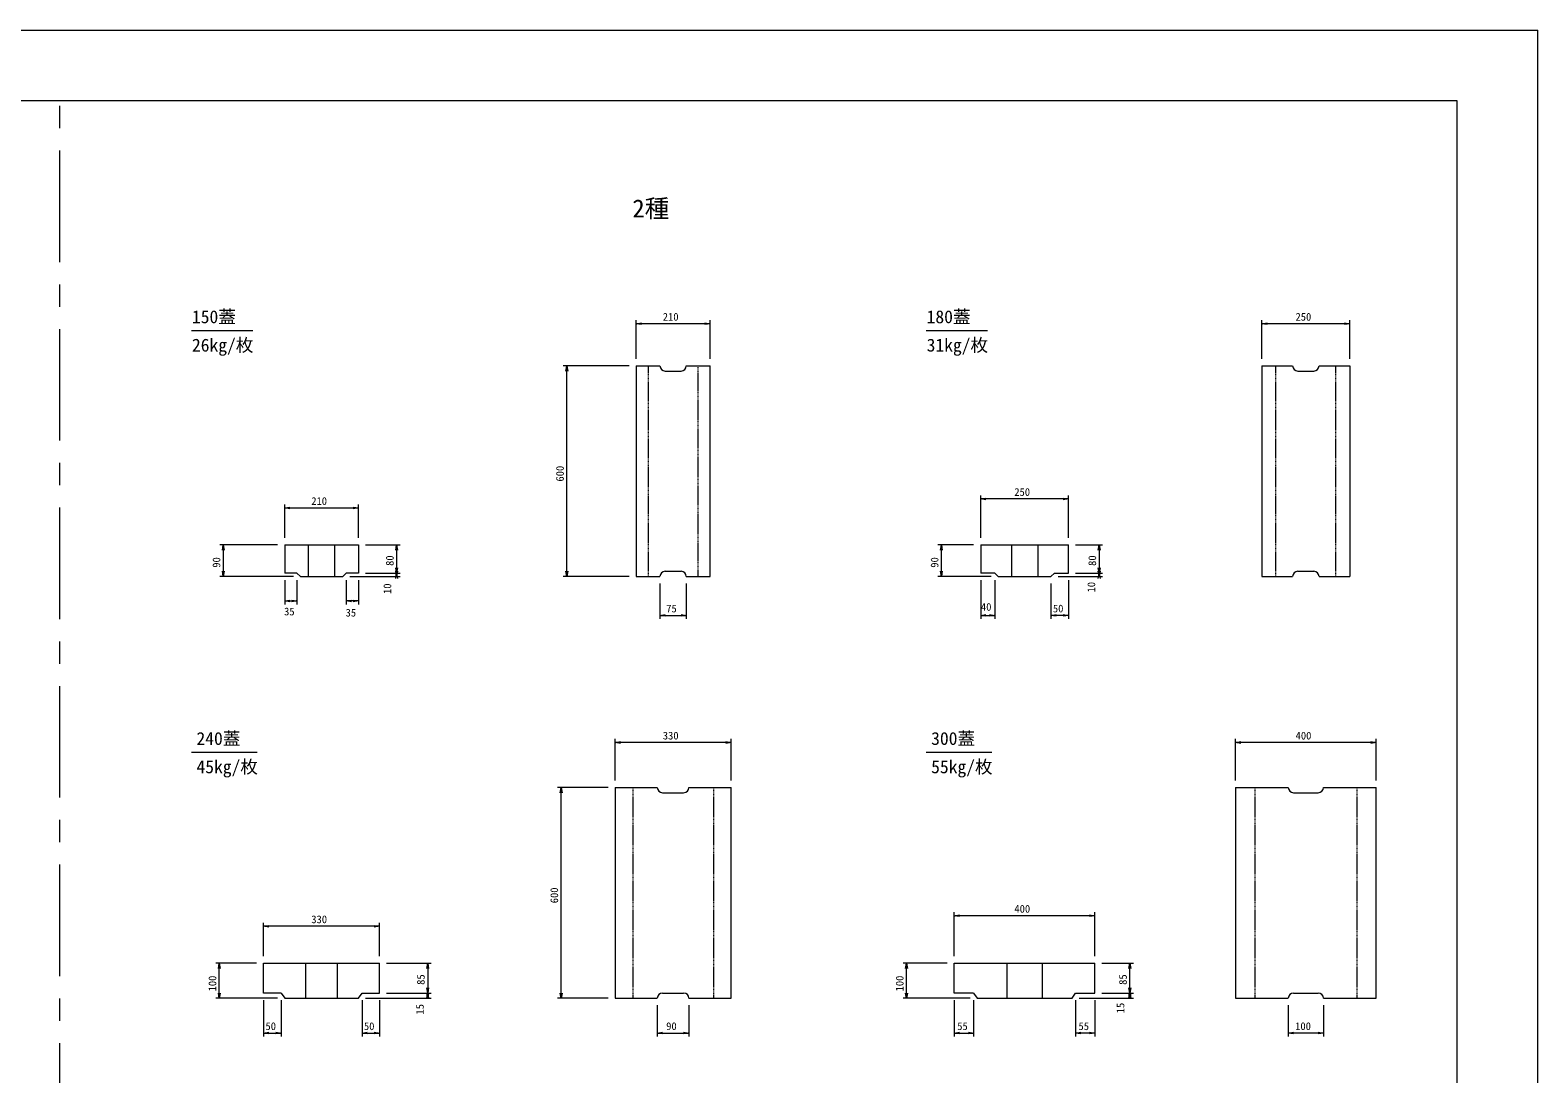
# Model space of a CAD drawing. Units: millimetres, scale not verified. Extents: x 0 to 84100, y 0 to 59400.
# Drawn here: x 41209 to 84100, y 29700 to 59400 of the extents above; entities that cross this region are included whole.
import ezdxf
from ezdxf.enums import TextEntityAlignment as Align

# ---------------------------------------------------------------- set-up
doc = ezdxf.new("R2010")
doc.units = ezdxf.units.MM
doc.header["$LTSCALE"] = 100
doc.linetypes.add('USER1', pattern=[0.375, 0.25, -0.125])
doc.linetypes.add('USER2', pattern=[50.8, 31.75, -6.35, 6.35, -6.35])
for name, color, linetype, lineweight in [('D-STR-DIM（寸法）', 7, 'Continuous', 18), ('D-STR-STRn（構造物）', 7, 'USER2', 18), ('D-STR（構造物外形線）', 1, 'Continuous', 18), ('D-TTL(外枠）', 2, 'Continuous', 18), ('DEFPOINTS_2', 8, 'Continuous', 18)]:
    doc.layers.add(name, color=color, linetype=linetype, lineweight=lineweight)
doc.layers.add('D-STR-TXT（文字）', color=7, linetype='Continuous')
doc.layers.add('D-TTL-TXT（文字）', color=7, linetype='Continuous')
doc.styles.add('ＭＳ ゴシック', font='')
doc.styles.get('ＭＳ ゴシック').set_extended_font_data('MS Gothic')

msp = doc.modelspace()

# ---------------------------------------------------------------- linework, layer by layer
at = {"layer": 'D-STR-DIM（寸法）'}
for p, q in [((58450, 50050), (58450, 51147)), ((58450, 51047), (58600, 51072)), ((58600, 51022), (58450, 51047)), ((58450, 51047), (58470, 51047)), ((60530, 51047), (58470, 51047)), ((60400, 51072), (60550, 51047)), ((60550, 51047), (60400, 51022)), ((60550, 51047), (60530, 51047)), ((60550, 50050), (60550, 51147)), ((76250, 50050), (76250, 51147)), ((76250, 51047), (76400, 51072)), ((76400, 51022), (76250, 51047)), ((76250, 51047), (76270, 51047)), ((78730, 51047), (76270, 51047)), ((78600, 51072), (78750, 51047)), ((78750, 51047), (78600, 51022)), ((78750, 51047), (78730, 51047)), ((78750, 50050), (78750, 51147)), ((58250, 49850), (56376.5, 49850)), ((56451.5, 49700), (56476.5, 49850)), ((56476.5, 49850), (56501.5, 49700)), ((56476.5, 49850), (56476.5, 49830)), ((56476.5, 43870), (56476.5, 49830)), ((48450, 44950), (48450, 45903.4)), ((50550, 44950), (50550, 45903.4)), ((68250, 44950), (68250, 46160.8)), ((68250, 46060.8), (68400, 46085.8)), ((68400, 46035.8), (68250, 46060.8)), ((68250, 46060.8), (68270, 46060.8)), ((70730, 46060.8), (68270, 46060.8)), ((70600, 46085.8), (70750, 46060.8)), ((70750, 46060.8), (70600, 46035.8)), ((70750, 46060.8), (70730, 46060.8)), ((70750, 44950), (70750, 46160.8)), ((48450, 45803.4), (48600, 45828.4)), ((48600, 45778.4), (48450, 45803.4)), ((48450, 45803.4), (48470, 45803.4)), ((48470, 45803.4), (50530, 45803.4)), ((50400, 45828.4), (50550, 45803.4)), ((50550, 45803.4), (50400, 45778.4)), ((50550, 45803.4), (50530, 45803.4)), ((48250, 44750), (46604, 44750)), ((46679, 44600), (46704, 44750)), ((46704, 44750), (46729, 44600)), ((46704, 44750), (46704, 44730)), ((46704, 44730), (46704, 43870)), ((50750, 44750), (51735.4, 44750)), ((51610.4, 44600), (51635.4, 44750)), ((51635.4, 44750), (51660.4, 44600)), ((51635.4, 44750), (51635.4, 44730)), ((51635.4, 44730), (51635.4, 43970)), ((68050, 44750), (67033.1, 44750)), ((67108.1, 44600), (67133.1, 44750)), ((67133.1, 44750), (67158.1, 44600)), ((67133.1, 44750), (67133.1, 44730)), ((67133.1, 43870), (67133.1, 44730)), ((70950, 44750), (71719.3, 44750)), ((71594.3, 44600), (71619.3, 44750)), ((71619.3, 44750), (71644.3, 44600)), ((71619.3, 44750), (71619.3, 44730)), ((71619.3, 44730), (71619.3, 43970)), ((48700, 43850), (46604, 43850)), ((46704, 43850), (46679, 44000)), ((46729, 44000), (46704, 43850)), ((46704, 43850), (46704, 43870)), ((48450, 43750), (48450, 43057.6)), ((48800, 43750), (48800, 43057.6)), ((50200, 43750), (50200, 43057.6)), ((50300, 43850), (51735.4, 43850)), ((50550, 43750), (50550, 43057.6)), ((50750, 43950), (51735.4, 43950)), ((50750, 43950), (51735.4, 43950)), ((51635.4, 43950), (51610.4, 44100)), ((51635.4, 43850), (51610.4, 44000)), ((51610.4, 43800), (51635.4, 43950)), ((51660.4, 44100), (51635.4, 43950)), ((51660.4, 44000), (51635.4, 43850)), ((51635.4, 43950), (51635.4, 43970)), ((51635.4, 43950), (51660.4, 43800)), ((51635.4, 43950), (51635.4, 43930)), ((51635.4, 43870), (51635.4, 43930)), ((51635.4, 43850), (51635.4, 43870)), ((58250, 43850), (56376.5, 43850)), ((56476.5, 43850), (56451.5, 44000)), ((56501.5, 44000), (56476.5, 43850)), ((56476.5, 43850), (56476.5, 43870)), ((68550, 43850), (67033.1, 43850)), ((67133.1, 43850), (67108.1, 44000)), ((67158.1, 44000), (67133.1, 43850)), ((67133.1, 43850), (67133.1, 43870)), ((68250, 43750), (68250, 42645.7)), ((68650, 43750), (68650, 42645.7)), ((70450, 43850), (71719.3, 43850)), ((70750, 43750), (70750, 42645.7)), ((70950, 43950), (71719.3, 43950)), ((70950, 43950), (71719.3, 43950)), ((71619.3, 43950), (71594.3, 44100)), ((71619.3, 43850), (71594.3, 44000)), ((71594.3, 43800), (71619.3, 43950)), ((71644.3, 44100), (71619.3, 43950)), ((71644.3, 44000), (71619.3, 43850)), ((71619.3, 43950), (71619.3, 43970)), ((71619.3, 43950), (71644.3, 43800)), ((71619.3, 43950), (71619.3, 43930)), ((71619.3, 43870), (71619.3, 43930)), ((71619.3, 43850), (71619.3, 43870)), ((59125, 43650), (59125, 42645.7)), ((59875, 43650), (59875, 42645.7)), ((70250, 43650), (70250, 42645.7)), ((48450, 43157.6), (48600, 43182.6)), ((48600, 43132.6), (48450, 43157.6)), ((48450, 43157.6), (48470, 43157.6)), ((48470, 43157.6), (48780, 43157.6)), ((48650, 43182.6), (48800, 43157.6)), ((48800, 43157.6), (48650, 43132.6)), ((48800, 43157.6), (48780, 43157.6)), ((50200, 43157.6), (50350, 43182.6)), ((50350, 43132.6), (50200, 43157.6)), ((50200, 43157.6), (50220, 43157.6)), ((50530, 43157.6), (50220, 43157.6)), ((50400, 43182.6), (50550, 43157.6)), ((50550, 43157.6), (50400, 43132.6)), ((50550, 43157.6), (50530, 43157.6)), ((59125, 42745.7), (59275, 42770.7)), ((59275, 42720.7), (59125, 42745.7)), ((59125, 42745.7), (59145, 42745.7)), ((59145, 42745.7), (59855, 42745.7)), ((59725, 42770.7), (59875, 42745.7)), ((59875, 42745.7), (59725, 42720.7)), ((59875, 42745.7), (59855, 42745.7)), ((68250, 42745.7), (68400, 42770.7)), ((68400, 42720.7), (68250, 42745.7)), ((68250, 42745.7), (68270, 42745.7)), ((68270, 42745.7), (68630, 42745.7)), ((68500, 42770.7), (68650, 42745.7)), ((68650, 42745.7), (68500, 42720.7)), ((68650, 42745.7), (68630, 42745.7)), ((70250, 42745.7), (70400, 42770.7)), ((70400, 42720.7), (70250, 42745.7)), ((70250, 42745.7), (70270, 42745.7)), ((70730, 42745.7), (70270, 42745.7)), ((70600, 42770.7), (70750, 42745.7)), ((70750, 42745.7), (70600, 42720.7)), ((70750, 42745.7), (70730, 42745.7)), ((57850, 38050), (57850, 39229)), ((57850, 39129), (58000, 39154)), ((58000, 39104), (57850, 39129)), ((57850, 39129), (57870, 39129)), ((61130, 39129), (57870, 39129)), ((61000, 39154), (61150, 39129)), ((61150, 39129), (61000, 39104)), ((61150, 39129), (61130, 39129)), ((61150, 38050), (61150, 39229)), ((75500, 38050), (75500, 39229)), ((75500, 39129), (75650, 39154)), ((75650, 39104), (75500, 39129)), ((75500, 39129), (75520, 39129)), ((79480, 39129), (75520, 39129)), ((79350, 39154), (79500, 39129)), ((79500, 39129), (79350, 39104)), ((79500, 39129), (79480, 39129)), ((79500, 38050), (79500, 39229)), ((57650, 37850), (56214.3, 37850)), ((56289.3, 37700), (56314.3, 37850)), ((56314.3, 37850), (56339.3, 37700)), ((56314.3, 37850), (56314.3, 37830)), ((56314.3, 31870), (56314.3, 37830)), ((47850, 33050), (47850, 34000.8)), ((47850, 33900.8), (48000, 33925.8)), ((48000, 33875.8), (47850, 33900.8)), ((47850, 33900.8), (47870, 33900.8)), ((51130, 33900.8), (47870, 33900.8)), ((51000, 33925.8), (51150, 33900.8)), ((51150, 33900.8), (51000, 33875.8)), ((51150, 33900.8), (51130, 33900.8)), ((51150, 33050), (51150, 34000.8)), ((67500, 33050), (67500, 34301.2)), ((67500, 34201.2), (67650, 34226.2)), ((67650, 34176.2), (67500, 34201.2)), ((67500, 34201.2), (67520, 34201.2)), ((71480, 34201.2), (67520, 34201.2)), ((71350, 34226.2), (71500, 34201.2)), ((71500, 34201.2), (71350, 34176.2)), ((71500, 34201.2), (71480, 34201.2)), ((71500, 33050), (71500, 34301.2)), ((47650, 32850), (46489.8, 32850)), ((46564.8, 32700), (46589.8, 32850)), ((46589.8, 32850), (46614.8, 32700)), ((46589.8, 32850), (46589.8, 32830)), ((46589.8, 31870), (46589.8, 32830)), ((51350, 32850), (52618.5, 32850)), ((52493.5, 32700), (52518.5, 32850)), ((52518.5, 32850), (52543.5, 32700)), ((52518.5, 32850), (52518.5, 32830)), ((52518.5, 32830), (52518.5, 32020)), ((67300, 32850), (66040.5, 32850)), ((66115.5, 32700), (66140.5, 32850)), ((66140.5, 32850), (66165.5, 32700)), ((66140.5, 32850), (66140.5, 32830)), ((66140.5, 31870), (66140.5, 32830)), ((71700, 32850), (72592.5, 32850)), ((72467.5, 32700), (72492.5, 32850)), ((72492.5, 32850), (72517.5, 32700)), ((72492.5, 32850), (72492.5, 32830)), ((72492.5, 32020), (72492.5, 32830)), ((48250, 31850), (46489.8, 31850)), ((46589.8, 31850), (46564.8, 32000)), ((46614.8, 32000), (46589.8, 31850)), ((46589.8, 31850), (46589.8, 31870)), ((47850, 31800), (47850, 30760.5)), ((48350, 31800), (48350, 30760.5)), ((50650, 31800), (50650, 30760.5)), ((50750, 31850), (52618.5, 31850)), ((51150, 31800), (51150, 30760.5)), ((51350, 32000), (52618.5, 32000)), ((51350, 32000), (52618.5, 32000)), ((52518.5, 32000), (52493.5, 32150)), ((52493.5, 31850), (52518.5, 32000)), ((52518.5, 31850), (52493.5, 32000)), ((52543.5, 32150), (52518.5, 32000)), ((52518.5, 32000), (52518.5, 32020)), ((52518.5, 32000), (52543.5, 31850)), ((52518.5, 32000), (52518.5, 31980)), ((52543.5, 32000), (52518.5, 31850)), ((52518.5, 31870), (52518.5, 31980)), ((52518.5, 31850), (52518.5, 31870)), ((57650, 31850), (56214.3, 31850)), ((56314.3, 31850), (56289.3, 32000)), ((56339.3, 32000), (56314.3, 31850)), ((56314.3, 31850), (56314.3, 31870)), ((67950, 31850), (66040.5, 31850)), ((66140.5, 31850), (66115.5, 32000)), ((66165.5, 32000), (66140.5, 31850)), ((66140.5, 31850), (66140.5, 31870)), ((67500, 31800), (67500, 30760.5)), ((68050, 31800), (68050, 30760.5)), ((70950, 31800), (70950, 30760.5)), ((71050, 31850), (72592.5, 31850)), ((71500, 31800), (71500, 30760.5)), ((71700, 32000), (72592.5, 32000)), ((71700, 32000), (72592.5, 32000)), ((72492.5, 32000), (72467.5, 32150)), ((72467.5, 31850), (72492.5, 32000)), ((72492.5, 31850), (72467.5, 32000)), ((72517.5, 32150), (72492.5, 32000)), ((72492.5, 32000), (72492.5, 32020)), ((72492.5, 32000), (72517.5, 31850)), ((72492.5, 32000), (72492.5, 31980)), ((72517.5, 32000), (72492.5, 31850)), ((72492.5, 31870), (72492.5, 31980)), ((72492.5, 31850), (72492.5, 31870)), ((59050, 31650), (59050, 30760.5)), ((59950, 31650), (59950, 30760.5)), ((77000, 31650), (77000, 30760.5)), ((78000, 31650), (78000, 30760.5)), ((47850, 30860.5), (48000, 30885.5)), ((48200, 30885.5), (48350, 30860.5)), ((50650, 30860.5), (50800, 30885.5)), ((51000, 30885.5), (51150, 30860.5)), ((59050, 30860.5), (59200, 30885.5)), ((59800, 30885.5), (59950, 30860.5)), ((67500, 30860.5), (67650, 30885.5)), ((67900, 30885.5), (68050, 30860.5)), ((70950, 30860.5), (71100, 30885.5)), ((71350, 30885.5), (71500, 30860.5)), ((77000, 30860.5), (77150, 30885.5)), ((77850, 30885.5), (78000, 30860.5)), ((48000, 30835.5), (47850, 30860.5)), ((47850, 30860.5), (47870, 30860.5)), ((47870, 30860.5), (48330, 30860.5)), ((48350, 30860.5), (48200, 30835.5)), ((48350, 30860.5), (48330, 30860.5)), ((50800, 30835.5), (50650, 30860.5)), ((50650, 30860.5), (50670, 30860.5)), ((50670, 30860.5), (51130, 30860.5)), ((51150, 30860.5), (51000, 30835.5)), ((51150, 30860.5), (51130, 30860.5)), ((59200, 30835.5), (59050, 30860.5)), ((59050, 30860.5), (59070, 30860.5)), ((59070, 30860.5), (59930, 30860.5)), ((59950, 30860.5), (59800, 30835.5)), ((59950, 30860.5), (59930, 30860.5)), ((67650, 30835.5), (67500, 30860.5)), ((67500, 30860.5), (67520, 30860.5)), ((67520, 30860.5), (68030, 30860.5)), ((68050, 30860.5), (67900, 30835.5)), ((68050, 30860.5), (68030, 30860.5)), ((71100, 30835.5), (70950, 30860.5)), ((70950, 30860.5), (70970, 30860.5)), ((71480, 30860.5), (70970, 30860.5)), ((71500, 30860.5), (71350, 30835.5)), ((71500, 30860.5), (71480, 30860.5)), ((77150, 30835.5), (77000, 30860.5)), ((77000, 30860.5), (77020, 30860.5)), ((77980, 30860.5), (77020, 30860.5)), ((78000, 30860.5), (77850, 30835.5)), ((78000, 30860.5), (77980, 30860.5))]:
    msp.add_line(p, q, dxfattribs=at)
at = {"layer": 'D-STR-STRn（構造物）'}
msp.add_line((42050, 2000), (42050, 57400), dxfattribs=at)
at = {"layer": 'D-STR（構造物外形線）'}
for p, q in [((58450, 49850), (58450, 43850)), ((58450, 49850), (59125, 49850)), ((59875, 49850), (60550, 49850)), ((60550, 43850), (60550, 49850)), ((76250, 49850), (76250, 43850)), ((76250, 49850), (77125, 49850)), ((77875, 49850), (78750, 49850)), ((78750, 49850), (78750, 43850)), ((59275, 49700), (59725, 49700)), ((77275, 49700), (77725, 49700)), ((48450, 44750), (50550, 44750)), ((48450, 44750), (48450, 43950)), ((49125, 43850), (49125, 44750)), ((49875, 43850), (49875, 44750)), ((50550, 44750), (50550, 43950)), ((68250, 44750), (70750, 44750)), ((68250, 44750), (68250, 43950)), ((69125, 44750), (69125, 43850)), ((69875, 44750), (69875, 43850)), ((70750, 43950), (70750, 44750)), ((48800, 43950), (48450, 43950)), ((48800, 43950), (48900, 43850)), ((48900, 43850), (50100, 43850)), ((50100, 43850), (50200, 43950)), ((50550, 43950), (50200, 43950)), ((58450, 43850), (59125, 43850)), ((59275, 44000), (59725, 44000)), ((59875, 43850), (60550, 43850)), ((68650, 43950), (68250, 43950)), ((68650, 43950), (68750, 43850)), ((68750, 43850), (70250, 43850)), ((70250, 43850), (70350, 43950)), ((70350, 43950), (70750, 43950)), ((76250, 43850), (77125, 43850)), ((77275, 44000), (77725, 44000)), ((77875, 43850), (78750, 43850)), ((57850, 37850), (57850, 31850)), ((57850, 37850), (59050, 37850)), ((59950, 37850), (61150, 37850)), ((61150, 31850), (61150, 37850)), ((75500, 37850), (75500, 31850)), ((75500, 37850), (77000, 37850)), ((78000, 37850), (79500, 37850)), ((79500, 31850), (79500, 37850)), ((59200, 37700), (59800, 37700)), ((77150, 37700), (77850, 37700)), ((47850, 32850), (51150, 32850)), ((47850, 32000), (47850, 32850)), ((49050, 31850), (49050, 32850)), ((49950, 31850), (49950, 32850)), ((51150, 32000), (51150, 32850)), ((67500, 32850), (71500, 32850)), ((67500, 32000), (67500, 32850)), ((69000, 31850), (69000, 32850)), ((70000, 32850), (70000, 31850)), ((71500, 32000), (71500, 32850)), ((48350, 32000), (47850, 32000)), ((48350, 32000), (48450, 31850)), ((48450, 31850), (50550, 31850)), ((50550, 31850), (50650, 32000)), ((50650, 32000), (51150, 32000)), ((57850, 31850), (59050, 31850)), ((59200, 32000), (59800, 32000)), ((59950, 31850), (61150, 31850)), ((68050, 32000), (67500, 32000)), ((68050, 32000), (68150, 31850)), ((68150, 31850), (70850, 31850)), ((70850, 31850), (70950, 32000)), ((70950, 32000), (71500, 32000)), ((75500, 31850), (77000, 31850)), ((77150, 32000), (77850, 32000)), ((78000, 31850), (79500, 31850))]:
    msp.add_line(p, q, dxfattribs=at)
at = {"layer": 'D-STR（構造物外形線）', "linetype": 'USER1'}
for p, q in [((58800, 43850), (58800, 49850)), ((60200, 49850), (60200, 43850)), ((76650, 43850), (76650, 49850)), ((78350, 43850), (78350, 49850)), ((58350, 37850), (58350, 31850)), ((60650, 37850), (60650, 31850)), ((76050, 37850), (76050, 31850)), ((78950, 37850), (78950, 31850))]:
    msp.add_line(p, q, dxfattribs=at)
at = {"layer": 'D-STR（構造物外形線）'}
for centre, start, end in [((59275, 49850), 180, 270), ((59725, 49850), 270, 0), ((77275, 49850), 180, 270), ((77725, 49850), 270, 0), ((59275, 43850), 90, 180), ((59725, 43850), 0, 90), ((77275, 43850), 90, 180), ((77725, 43850), 0, 90), ((59200, 37850), 180, 270), ((59800, 37850), 270, 0), ((77150, 37850), 180, 270), ((77850, 37850), 270, 0), ((59200, 31850), 90, 180), ((59800, 31850), 0, 90), ((77150, 31850), 90, 180), ((77850, 31850), 0, 90)]:
    msp.add_arc(centre, 150, start, end, dxfattribs=at)
at = {"layer": 'D-TTL(外枠）'}
for p, q in [((2300, 57400), (81800, 57400)), ((81800, 57400), (81800, 2000)), ((45800, 50850), (47542, 50850)), ((66700, 50850), (68442, 50850)), ((45800, 38850), (47670.5, 38850)), ((66700, 38850), (68570.5, 38850))]:
    msp.add_line(p, q, dxfattribs=at)
at = {"layer": 'DEFPOINTS_2'}
for p in [(0, 59400), (84100, 0)]:
    msp.add_line(p, (84100, 59400), dxfattribs=at)

# ---------------------------------------------------------------- texts
at = {"layer": 'D-STR-DIM（寸法）', "style": 'ＭＳ ゴシック'}
for s, p in [('210', (59206.1, 51067)), ('250', (77206.1, 51067)), ('250', (69206.1, 46080.8)), ('210', (49206.1, 45823.4)), ('35', (48433.1, 42680.9)), ('35', (50183.1, 42647.8)), ('75', (59304.3, 42765.7)), ('40', (68256.6, 42812.7)), ('50', (70304.3, 42765.7)), ('330', (59206.9, 39149)), ('400', (77209.1, 39149)), ('400', (69209.1, 34221.2)), ('330', (49206.9, 33920.8)), ('50', (47904.3, 30880.5)), ('50', (50704.3, 30880.5)), ('90', (59302.8, 30880.5)), ('55', (67583.1, 30880.5)), ('55', (71033.1, 30880.5)), ('100', (77196.2, 30880.5))]:
    msp.add_text(s, height=219.9, dxfattribs=at).set_placement(p, align=Align.BOTTOM_LEFT)
for s, p in [('600', (56456.5, 46554.6)), ('90', (46684, 44102.8)), ('80', (51615.4, 44154.3)), ('90', (67113.1, 44102.8)), ('80', (71599.3, 44154.3)), ('10', (51547.5, 43355.5)), ('10', (71573.8, 43399.1)), ('600', (56294.3, 34554.6)), ('100', (46569.8, 32046.2)), ('85', (52498.5, 32233.1)), ('100', (66120.5, 32046.2)), ('85', (72472.5, 32233.1)), ('15', (52472.2, 31388.3)), ('15', (72402.3, 31424.5))]:
    msp.add_text(s, height=219.9, rotation=90, dxfattribs=at).set_placement(p, align=Align.BOTTOM_LEFT)
at = {"layer": 'D-STR-TXT（文字）', "style": 'ＭＳ ゴシック'}
for s, p in [('150蓋', (45812.3, 50950)), ('180蓋', (66712.3, 50950)), ('26kg/枚', (45812.3, 50144.1)), ('31kg/枚', (66712.3, 50144.1)), ('240蓋', (45940.9, 38950)), ('300蓋', (66840.9, 38950)), ('45kg/枚', (45940.9, 38144.1)), ('55kg/枚', (66840.9, 38144.1))]:
    msp.add_text(s, height=366.6, dxfattribs=at).set_placement(p, align=Align.BOTTOM_LEFT)
at = {"layer": 'D-TTL-TXT（文字）', "style": 'ＭＳ ゴシック'}
msp.add_text('2種', height=513.2, dxfattribs=at).set_placement((58342.1, 53915.7), align=Align.BOTTOM_LEFT)

doc.saveas('drawing.dxf')
